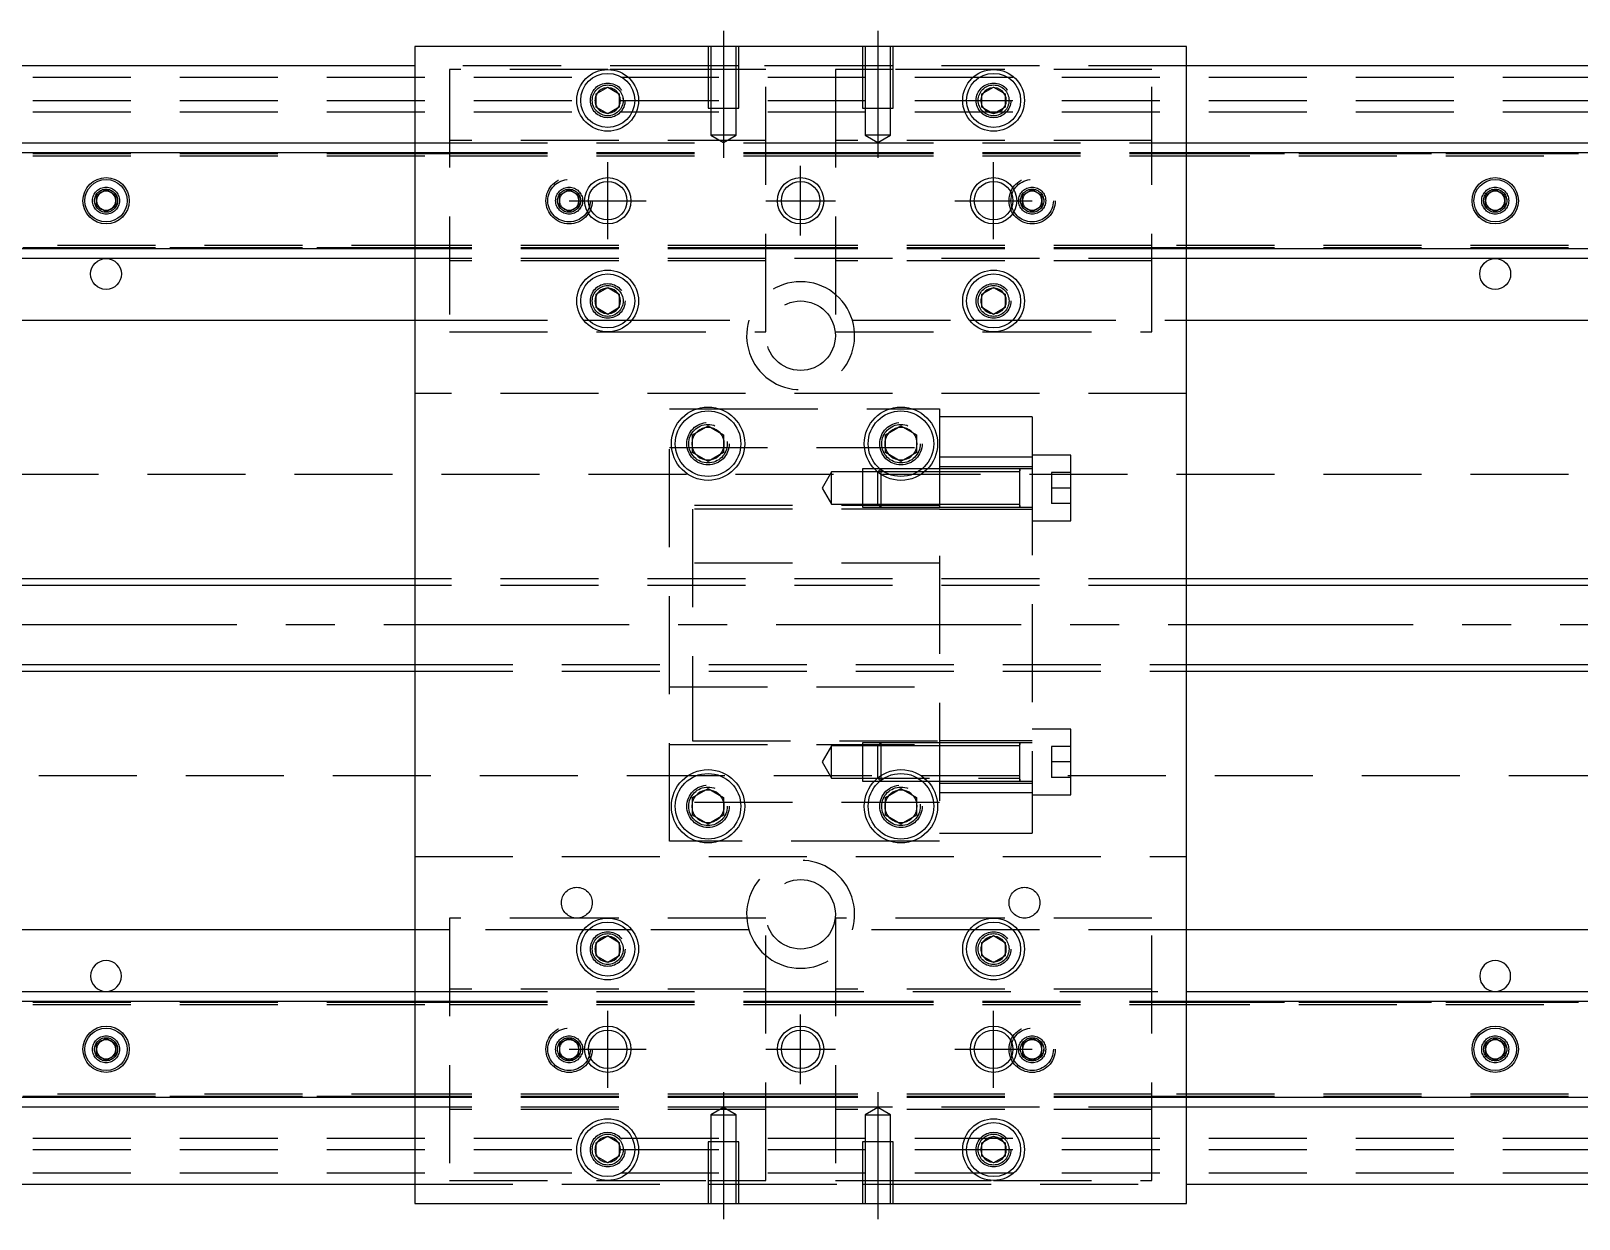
# Model space of a CAD drawing. Extents: x -10 to 776, y -261 to 77.
# Drawn here: x 190.3 to 390.9, y -77 to 77 of the extents above; entities that cross this region are included whole.
import ezdxf

# ---------------------------------------------------------------- set-up
doc = ezdxf.new("R2010")
doc.units = 0
doc.linetypes.add('CENTER', pattern=[50.8, 31.75, -6.35, 6.35, -6.35])
doc.linetypes.add('DASHED', pattern=[19.05, 12.7, -6.35])
doc.layers.get('0').update_dxf_attribs({"linetype": 'CONTINUOUS'})
doc.layers.add('CENTER', color=1, linetype='CENTER')

msp = doc.modelspace()

# ---------------------------------------------------------------- linework, layer by layer
at = {"color": 7, "linetype": 'CONTINUOUS'}
for p, q in [((340, 75), (240, 75)), ((240, 75), (240, -75)), ((340, -75), (340, 75)), ((240, 72.5), (0, 72.5)), ((580, 72.5), (340, 72.5)), ((263.5, 68.866026), (265, 69.73205)), ((263.5, 67.133974), (263.5, 68.866026)), ((265, 69.73205), (266.5, 68.866026)), ((266.5, 68.866026), (266.5, 67.133974)), ((313.5, 68.866026), (315, 69.73205)), ((313.5, 67.133974), (313.5, 68.866026)), ((315, 69.73205), (316.5, 68.866026)), ((316.5, 68.866026), (316.5, 67.133974)), ((265, 66.26795), (263.5, 67.133974)), ((266.5, 67.133974), (265, 66.26795)), ((315, 66.26795), (313.5, 67.133974)), ((316.5, 67.133974), (315, 66.26795)), ((0, 62.5), (240, 62.5)), ((340, 62.5), (580, 62.5)), ((0, 61.247728), (240, 61.247728)), ((340, 61.247728), (580, 61.247728)), ((198.75, 55.721688), (200, 56.443376)), ((200, 56.443376), (201.25, 55.721688)), ((378.75, 55.721688), (380, 56.443376)), ((380, 56.443376), (381.25, 55.721688)), ((198.75, 54.278312), (198.75, 55.721688)), ((200, 53.556624), (198.75, 54.278312)), ((201.25, 54.278312), (200, 53.556624)), ((201.25, 55.721688), (201.25, 54.278312)), ((378.75, 54.278312), (378.75, 55.721688)), ((380, 53.556624), (378.75, 54.278312)), ((381.25, 54.278312), (380, 53.556624)), ((381.25, 55.721688), (381.25, 54.278312)), ((240, 48.752272), (0, 48.752272)), ((580, 48.752272), (340, 48.752272)), ((240, 47.5), (0, 47.5)), ((580, 47.5), (340, 47.5)), ((263.5, 42.866026), (265, 43.73205)), ((263.5, 41.133974), (263.5, 42.866026)), ((265, 43.73205), (266.5, 42.866026)), ((266.5, 42.866026), (266.5, 41.133974)), ((313.5, 42.866026), (315, 43.73205)), ((313.5, 41.133974), (313.5, 42.866026)), ((315, 43.73205), (316.5, 42.866026)), ((316.5, 42.866026), (316.5, 41.133974)), ((265, 40.26795), (263.5, 41.133974)), ((266.5, 41.133974), (265, 40.26795)), ((315, 40.26795), (313.5, 41.133974)), ((316.5, 41.133974), (315, 40.26795)), ((176.708204, 39.5), (240, 39.5)), ((340, 39.5), (403.291796, 39.5)), ((276, 24.6547), (278, 25.809402)), ((276, 22.3453), (276, 24.6547)), ((278, 25.809402), (280, 24.6547)), ((280, 24.6547), (280, 22.3453)), ((301, 24.6547), (303, 25.809402)), ((301, 22.3453), (301, 24.6547)), ((303, 25.809402), (305, 24.6547)), ((305, 24.6547), (305, 22.3453)), ((278, 21.190598), (276, 22.3453)), ((280, 22.3453), (278, 21.190598)), ((303, 21.190598), (301, 22.3453)), ((305, 22.3453), (303, 21.190598)), ((240, 6), (60.5, 6)), ((530, 6), (340, 6)), ((60.5, -6), (240, -6)), ((340, -6), (530, -6)), ((276, -22.3453), (278, -21.190598)), ((278, -21.190598), (280, -22.3453)), ((301, -22.3453), (303, -21.190598)), ((303, -21.190598), (305, -22.3453)), ((276, -24.6547), (276, -22.3453)), ((280, -22.3453), (280, -24.6547)), ((301, -24.6547), (301, -22.3453)), ((305, -22.3453), (305, -24.6547)), ((278, -25.809402), (276, -24.6547)), ((280, -24.6547), (278, -25.809402)), ((303, -25.809402), (301, -24.6547)), ((305, -24.6547), (303, -25.809402)), ((240, -39.5), (176.708204, -39.5)), ((403.291796, -39.5), (340, -39.5)), ((263.5, -41.133974), (265, -40.26795)), ((263.5, -42.866026), (263.5, -41.133974)), ((265, -40.26795), (266.5, -41.133974)), ((266.5, -41.133974), (266.5, -42.866026)), ((313.5, -41.133974), (315, -40.26795)), ((313.5, -42.866026), (313.5, -41.133974)), ((315, -40.26795), (316.5, -41.133974)), ((316.5, -41.133974), (316.5, -42.866026)), ((265, -43.73205), (263.5, -42.866026)), ((266.5, -42.866026), (265, -43.73205)), ((315, -43.73205), (313.5, -42.866026)), ((316.5, -42.866026), (315, -43.73205)), ((0, -47.5), (240, -47.5)), ((340, -47.5), (580, -47.5)), ((0, -48.752272), (240, -48.752272)), ((340, -48.752272), (580, -48.752272)), ((198.75, -54.278312), (200, -53.556624)), ((200, -53.556624), (201.25, -54.278312)), ((378.75, -54.278312), (380, -53.556624)), ((380, -53.556624), (381.25, -54.278312)), ((198.75, -55.721688), (198.75, -54.278312)), ((200, -56.443376), (198.75, -55.721688)), ((201.25, -55.721688), (200, -56.443376)), ((201.25, -54.278312), (201.25, -55.721688)), ((378.75, -55.721688), (378.75, -54.278312)), ((380, -56.443376), (378.75, -55.721688)), ((381.25, -55.721688), (380, -56.443376)), ((381.25, -54.278312), (381.25, -55.721688)), ((240, -61.247728), (0, -61.247728)), ((580, -61.247728), (340, -61.247728)), ((240, -62.5), (0, -62.5)), ((580, -62.5), (340, -62.5)), ((263.5, -67.133974), (265, -66.26795)), ((263.5, -68.866026), (263.5, -67.133974)), ((265, -66.26795), (266.5, -67.133974)), ((266.5, -67.133974), (266.5, -68.866026)), ((313.5, -67.133974), (315, -66.26795)), ((313.5, -68.866026), (313.5, -67.133974)), ((315, -66.26795), (316.5, -67.133974)), ((316.5, -67.133974), (316.5, -68.866026)), ((265, -69.73205), (263.5, -68.866026)), ((266.5, -68.866026), (265, -69.73205)), ((315, -69.73205), (313.5, -68.866026)), ((316.5, -68.866026), (315, -69.73205)), ((0, -72.5), (240, -72.5)), ((340, -72.5), (580, -72.5)), ((240, -75), (340, -75))]:
    msp.add_line(p, q, dxfattribs=at)
at = {"color": 3, "linetype": 'DASHED'}
for p, q in [((278.000006, 75), (278.000006, 67)), ((278.35, 75), (278.35, 67)), ((281.65, 67), (281.65, 75)), ((281.999994, 67), (281.999994, 75)), ((298.000006, 75), (298.000006, 67)), ((298.35, 75), (298.35, 67)), ((301.65, 67), (301.65, 75)), ((301.999994, 67), (301.999994, 75)), ((278.000006, 72.5), (240, 72.5)), ((281.999994, 72.5), (278.000006, 72.5)), ((298.000006, 72.5), (281.999994, 72.5)), ((301.999994, 72.5), (298.000006, 72.5)), ((340, 72.5), (301.999994, 72.5)), ((0, 71), (580, 71)), ((265, 72), (244.5, 72)), ((244.5, 72), (244.5, 38)), ((278.000006, 72), (265, 72)), ((281.999994, 72), (278.000006, 72)), ((285.5, 72), (281.999994, 72)), ((285.5, 38), (285.5, 72)), ((298.000006, 72), (294.5, 72)), ((294.5, 72), (294.5, 38)), ((301.999994, 72), (298.000006, 72)), ((315, 72), (301.999994, 72)), ((335.5, 72), (315, 72)), ((335.5, 38), (335.5, 72)), ((266.973226, 68.326156), (267, 68)), ((313, 68), (313.023172, 68.30356)), ((0, 68), (580, 68)), ((0, 66.5), (580, 66.5)), ((278.000006, 67), (281.999994, 67)), ((278.35, 67), (278.35, 63.5)), ((281.65, 63.5), (281.65, 67)), ((298.000006, 67), (301.999994, 67)), ((298.35, 67), (298.35, 63.5)), ((301.65, 63.5), (301.65, 67)), ((240, 62.5), (244.5, 62.5)), ((285.5, 62.8), (244.5, 62.8)), ((244.5, 62.5), (285.5, 62.5)), ((281.65, 63.5), (278.35, 63.5)), ((278.35, 63.5), (280, 62.547372)), ((280, 62.547372), (281.65, 63.5)), ((285.5, 62.5), (294.5, 62.5)), ((335.5, 62.8), (294.5, 62.8)), ((294.5, 62.5), (340, 62.5)), ((301.65, 63.5), (298.35, 63.5)), ((298.35, 63.5), (300, 62.547372)), ((300, 62.547372), (301.65, 63.5)), ((0, 61.1147), (240, 61.1147)), ((0, 61.1), (244.5, 61.1)), ((0, 60.8), (244.5, 60.8)), ((240, 61.247728), (244.5, 61.247728)), ((240, 61.1147), (244.5, 61.1147)), ((244.5, 61.247728), (285.5, 61.247728)), ((244.5, 61.1147), (285.5, 61.1147)), ((244.5, 61.1), (285.5, 61.1)), ((244.5, 60.8), (285.5, 60.8)), ((285.5, 61.247728), (294.5, 61.247728)), ((285.5, 61.1147), (294.5, 61.1147)), ((285.5, 61.1), (294.5, 61.1)), ((285.5, 60.8), (294.5, 60.8)), ((294.5, 61.247728), (335.5, 61.247728)), ((294.5, 61.1147), (335.5, 61.1147)), ((294.5, 61.1), (335.5, 61.1)), ((294.5, 60.8), (335.5, 60.8)), ((335.5, 61.247728), (340, 61.247728)), ((335.5, 61.1147), (340, 61.1147)), ((335.5, 61.1), (580, 61.1)), ((335.5, 60.8), (580, 60.8)), ((340, 61.1147), (580, 61.1147)), ((258.75, 55.721688), (260, 56.443376)), ((260, 56.443376), (261.25, 55.721688)), ((318.75, 55.721688), (320, 56.443376)), ((320, 56.443376), (321.25, 55.721688)), ((201.477374, 55.25955), (201.5, 55)), ((258.75, 54.278312), (258.75, 55.721688)), ((260, 53.556624), (258.75, 54.278312)), ((261.25, 54.278312), (260, 53.556624)), ((261.25, 55.721688), (261.25, 54.278312)), ((261.477374, 55.25955), (261.5, 55)), ((318.75, 54.278312), (318.75, 55.721688)), ((320, 53.556624), (318.75, 54.278312)), ((321.25, 54.278312), (320, 53.556624)), ((321.25, 55.721688), (321.25, 54.278312)), ((321.477374, 55.25955), (321.5, 55)), ((381.477374, 55.25955), (381.5, 55)), ((244.5, 49.2), (0, 49.2)), ((244.5, 48.9), (0, 48.9)), ((240, 48.8853), (0, 48.8853)), ((244.5, 48.8853), (240, 48.8853)), ((244.5, 48.752272), (240, 48.752272)), ((285.5, 49.2), (244.5, 49.2)), ((285.5, 48.9), (244.5, 48.9)), ((285.5, 48.8853), (244.5, 48.8853)), ((285.5, 48.752272), (244.5, 48.752272)), ((294.5, 49.2), (285.5, 49.2)), ((294.5, 48.9), (285.5, 48.9)), ((294.5, 48.8853), (285.5, 48.8853)), ((294.5, 48.752272), (285.5, 48.752272)), ((335.5, 49.2), (294.5, 49.2)), ((335.5, 48.9), (294.5, 48.9)), ((335.5, 48.8853), (294.5, 48.8853)), ((335.5, 48.752272), (294.5, 48.752272)), ((580, 49.2), (335.5, 49.2)), ((580, 48.9), (335.5, 48.9)), ((340, 48.8853), (335.5, 48.8853)), ((340, 48.752272), (335.5, 48.752272)), ((580, 48.8853), (340, 48.8853)), ((244.5, 47.5), (240, 47.5)), ((285.5, 47.5), (244.5, 47.5)), ((285.5, 47.2), (244.5, 47.2)), ((340, 47.5), (285.5, 47.5)), ((335.5, 47.2), (294.5, 47.2)), ((263, 42), (263.030168, 42.346066)), ((313, 42), (313.030168, 42.346066)), ((240, 39.5), (244.5, 39.5)), ((244.5, 39.5), (261.877502, 39.5)), ((261.877502, 39.5), (262.55051, 39.5)), ((262.55051, 39.5), (267.44949, 39.5)), ((267.44949, 39.5), (268.122498, 39.5)), ((268.122498, 39.5), (283.291796, 39.5)), ((296.708204, 39.5), (311.877502, 39.5)), ((311.877502, 39.5), (312.55051, 39.5)), ((312.55051, 39.5), (317.44949, 39.5)), ((317.44949, 39.5), (318.122498, 39.5)), ((318.122498, 39.5), (340, 39.5)), ((244.5, 38), (265, 38)), ((265, 38), (285.5, 38)), ((294.5, 38), (315, 38)), ((315, 38), (335.5, 38)), ((340, 30), (240, 30)), ((273, 28), (276.47931, 28)), ((273, -28), (273, 28)), ((276.47931, 28), (279.52069, 28)), ((279.52069, 28), (301.47931, 28)), ((301.47931, 28), (304.52069, 28)), ((304.52069, 28), (308, 28)), ((308, 28), (308, -28)), ((320, 27), (308, 27)), ((320, 27), (320, 21.748564)), ((273, 23), (308, 23)), ((280.483582, 23.786038), (280.5, 23.5)), ((300.5, 23.5), (300.518502, 23.803588)), ((298, 20.253516), (298, 15.253526)), ((299.532604, 20.253516), (298, 20.253516)), ((300.25722, 20.253516), (299.532604, 20.253516)), ((300.33547, 20.18899), (300, 19.85352)), ((300.4, 20.253518), (300.25722, 20.253516)), ((300.4, 20.25352), (300.33547, 20.18899)), ((300.4, 20.25352), (300.4, 20.13808)), ((305.742786, 20.25352), (300.4, 20.25352)), ((305.74278, 20.253516), (300.4, 20.253518)), ((300.4, 20.13808), (300.4, 19.524764)), ((306.467402, 20.25352), (305.742786, 20.25352)), ((308, 20.253516), (306.467396, 20.253516)), ((308, 20.25352), (306.467402, 20.25352)), ((320, 21.748564), (308, 21.748564)), ((320, 20.50352), (308, 20.50352)), ((318.405, 20.25352), (308, 20.25352)), ((320, 20.25352), (318.395, 20.25352)), ((318.4, 15.253516), (318.4, 20.253526)), ((318.4, 19.85352), (318.4, 20.253526)), ((318.4, 15.253516), (318.4, 20.253526)), ((318.4, 19.996122), (318.4, 20.25352)), ((318.4, 20.25352), (318.4, 19.996072)), ((325, 22.00352), (320, 22.00352)), ((320, 21.748564), (320, -21.748564)), ((325, 13.50352), (325, 22.00352)), ((580, 19.5), (76.969694, 19.5)), ((294, 19.85352), (292.787564, 17.75352)), ((294, 15.65352), (294, 19.85352)), ((298, 19.85352), (294, 19.85352)), ((300, 19.85352), (298, 19.85352)), ((300, 19.81727), (300, 19.85352)), ((300.816954, 19.85352), (300, 19.85352)), ((300, 15.65352), (300, 19.81727)), ((300.4, 19.524764), (300.4, 15.25352)), ((305.183046, 19.85352), (300.816954, 19.85352)), ((306.04396, 19.85352), (305.183046, 19.85352)), ((308, 19.85352), (306.04396, 19.85352)), ((318.4, 19.85352), (308, 19.85352)), ((318.4, 15.51097), (318.4, 19.996122)), ((318.4, 15.65352), (318.4, 19.85352)), ((322.5, 19.75352), (322.5, 17.75352)), ((325, 19.75352), (322.5, 19.75352)), ((292.787564, 17.75352), (294, 15.65352)), ((322.5, 17.75352), (322.5, 15.75352)), ((325, 17.75352), (322.5, 17.75352)), ((308, 15.5), (273, 15.5)), ((276, 15), (276, -15)), ((308, 15), (276, 15)), ((294, 15.65352), (298, 15.65352)), ((298, 15.65352), (300, 15.65352)), ((298, 15.253526), (300.4, 15.253524)), ((300, 15.65352), (308, 15.65352)), ((300, 15.65352), (300.4, 15.25352)), ((300.4, 15.25352), (308, 15.25352)), ((308, 15.65352), (318.4, 15.65352)), ((308, 15.25352), (318.405, 15.25352)), ((308, 15.00352), (320, 15.00352)), ((318.395, 15.25352), (320, 15.25352)), ((318.4, 15.253516), (318.4, 15.65352)), ((318.4, 15.510988), (318.4, 15.25352)), ((318.4, 15.25352), (318.4, 15.51097)), ((325, 15.75352), (322.5, 15.75352)), ((320, 13.50352), (325, 13.50352)), ((308, 8), (273, 8)), ((340, 6), (240, 6)), ((340, 5.125), (240, 5.125)), ((240, -5.125), (340, -5.125)), ((240, -6), (340, -6)), ((273, -8), (308, -8)), ((325, -13.50352), (320, -13.50352)), ((325, -22.00352), (325, -13.50352)), ((273, -15.5), (308, -15.5)), ((276, -15), (308, -15)), ((294, -15.65352), (292.787564, -17.75352)), ((294, -19.85352), (294, -15.65352)), ((298, -15.65352), (294, -15.65352)), ((298, -15.253526), (298, -20.253516)), ((300.399994, -15.253526), (298, -15.253526)), ((300, -15.65352), (298, -15.65352)), ((300.4, -15.25352), (300, -15.65352)), ((300, -19.85352), (300, -15.65352)), ((308, -15.65352), (300, -15.65352)), ((308, -15.253526), (300.399994, -15.253526)), ((300.4, -15.25352), (300.4, -19.524764)), ((308, -15.25352), (300.4, -15.25352)), ((320, -15.00352), (308, -15.00352)), ((318.405, -15.25352), (308, -15.25352)), ((318.4, -15.65352), (308, -15.65352)), ((320, -15.25352), (318.395, -15.25352)), ((318.4, -20.253526), (318.4, -15.253516)), ((318.4, -20.25267), (318.4, -15.253516)), ((318.4, -15.51092), (318.4, -15.25352)), ((318.4, -15.25352), (318.4, -15.51097)), ((318.4, -19.996072), (318.4, -15.51092)), ((322.5, -15.75352), (322.5, -17.75352)), ((325, -15.75352), (322.5, -15.75352)), ((292.787564, -17.75352), (294, -19.85352)), ((322.5, -17.75352), (322.5, -19.75352)), ((325, -17.75352), (322.5, -17.75352)), ((76.969694, -19.5), (580, -19.5)), ((294, -19.85352), (318.4, -19.85352)), ((300, -19.85352), (300.33547, -20.18899)), ((300.4, -19.524764), (300.4, -20.13808)), ((318.4, -19.996054), (318.4, -20.25352)), ((318.4, -20.25352), (318.4, -19.996072)), ((325, -19.75352), (322.5, -19.75352)), ((298, -20.253516), (299.532604, -20.253516)), ((299.532604, -20.253516), (300.25722, -20.253516)), ((300.25722, -20.253516), (300.399994, -20.253516)), ((300.33547, -20.18899), (300.4, -20.25352)), ((300.4, -20.13808), (300.4, -20.25352)), ((300.4, -20.25352), (305.742786, -20.25352)), ((305.742786, -20.25352), (306.467402, -20.25352)), ((306.467396, -20.253516), (308, -20.253516)), ((306.467402, -20.25352), (308, -20.25352)), ((308, -20.25352), (318.405, -20.25352)), ((308, -20.50352), (320, -20.50352)), ((320, -21.748564), (308, -21.748564)), ((320, -21.748564), (308, -21.748564)), ((318.395, -20.25352), (320, -20.25352)), ((318.4, -20.253526), (318.4, -20.25267)), ((320, -21.748564), (320, -27)), ((320, -22.00352), (325, -22.00352)), ((308, -23), (273, -23)), ((275.5, -23.5), (275.518502, -23.196412)), ((305.483582, -23.213962), (305.5, -23.5)), ((276.47931, -28), (273, -28)), ((279.52069, -28), (276.47931, -28)), ((301.47931, -28), (279.52069, -28)), ((304.52069, -28), (301.47931, -28)), ((308, -28), (304.52069, -28)), ((308, -27), (320, -27)), ((240, -30), (340, -30)), ((244.5, -38), (244.5, -72)), ((265, -38), (244.5, -38)), ((285.5, -38), (265, -38)), ((285.5, -72), (285.5, -38)), ((315, -38), (294.5, -38)), ((294.5, -38), (294.5, -72)), ((335.5, -38), (315, -38)), ((335.5, -72), (335.5, -38)), ((244.5, -39.5), (240, -39.5)), ((261.877502, -39.5), (244.5, -39.5)), ((262.55051, -39.5), (261.877502, -39.5)), ((267.44949, -39.5), (262.55051, -39.5)), ((268.122498, -39.5), (267.44949, -39.5)), ((283.291796, -39.5), (268.122498, -39.5)), ((311.877502, -39.5), (296.708204, -39.5)), ((312.55051, -39.5), (311.877502, -39.5)), ((317.44949, -39.5), (312.55051, -39.5)), ((318.122498, -39.5), (317.44949, -39.5)), ((340, -39.5), (318.122498, -39.5)), ((263, -42), (263.030168, -41.653934)), ((316.973226, -41.673844), (317, -42)), ((240, -47.5), (244.5, -47.5)), ((285.5, -47.2), (244.5, -47.2)), ((244.5, -47.5), (285.5, -47.5)), ((285.5, -47.5), (340, -47.5)), ((335.5, -47.2), (294.5, -47.2)), ((0, -48.8853), (240, -48.8853)), ((0, -48.9), (244.5, -48.9)), ((0, -49.2), (244.5, -49.2)), ((240, -48.752272), (244.5, -48.752272)), ((240, -48.8853), (244.5, -48.8853)), ((244.5, -48.752272), (285.5, -48.752272)), ((244.5, -48.8853), (285.5, -48.8853)), ((244.5, -48.9), (285.5, -48.9)), ((244.5, -49.2), (285.5, -49.2)), ((285.5, -48.752272), (294.5, -48.752272)), ((285.5, -48.8853), (294.5, -48.8853)), ((285.5, -48.9), (294.5, -48.9)), ((285.5, -49.2), (294.5, -49.2)), ((294.5, -48.752272), (335.5, -48.752272)), ((294.5, -48.8853), (335.5, -48.8853)), ((294.5, -48.9), (335.5, -48.9)), ((294.5, -49.2), (335.5, -49.2)), ((335.5, -48.752272), (340, -48.752272)), ((335.5, -48.8853), (340, -48.8853)), ((335.5, -48.9), (580, -48.9)), ((335.5, -49.2), (580, -49.2)), ((340, -48.8853), (580, -48.8853)), ((260, -53.556624), (258.75, -54.278312)), ((261.25, -54.278312), (260, -53.556624)), ((320, -53.556624), (318.75, -54.278312)), ((321.25, -54.278312), (320, -53.556624)), ((201.477374, -54.74045), (201.5, -55)), ((258.75, -54.278312), (258.75, -55.721688)), ((258.75, -55.721688), (260, -56.443376)), ((260, -56.443376), (261.25, -55.721688)), ((261.25, -55.721688), (261.25, -54.278312)), ((261.477374, -55.25955), (261.5, -55)), ((318.75, -54.278312), (318.75, -55.721688)), ((318.75, -55.721688), (320, -56.443376)), ((320, -56.443376), (321.25, -55.721688)), ((321.25, -55.721688), (321.25, -54.278312)), ((321.477374, -55.25955), (321.5, -55)), ((381.477374, -54.74045), (381.5, -55)), ((244.5, -60.8), (0, -60.8)), ((244.5, -61.1), (0, -61.1)), ((240, -61.1147), (0, -61.1147)), ((244.5, -61.1147), (240, -61.1147)), ((244.5, -61.247728), (240, -61.247728)), ((285.5, -60.8), (244.5, -60.8)), ((285.5, -61.1), (244.5, -61.1)), ((285.5, -61.1147), (244.5, -61.1147)), ((285.5, -61.247728), (244.5, -61.247728)), ((294.5, -60.8), (285.5, -60.8)), ((294.5, -61.1), (285.5, -61.1)), ((294.5, -61.1147), (285.5, -61.1147)), ((294.5, -61.247728), (285.5, -61.247728)), ((335.5, -60.8), (294.5, -60.8)), ((335.5, -61.1), (294.5, -61.1)), ((335.5, -61.1147), (294.5, -61.1147)), ((335.5, -61.247728), (294.5, -61.247728)), ((580, -60.8), (335.5, -60.8)), ((580, -61.1), (335.5, -61.1)), ((340, -61.1147), (335.5, -61.1147)), ((340, -61.247728), (335.5, -61.247728)), ((580, -61.1147), (340, -61.1147)), ((244.5, -62.5), (240, -62.5)), ((285.5, -62.5), (244.5, -62.5)), ((285.5, -62.8), (244.5, -62.8)), ((280, -62.547372), (278.35, -63.5)), ((278.35, -63.5), (280, -63.5)), ((278.35, -63.5), (278.35, -67)), ((281.65, -63.5), (280, -62.547372)), ((280, -63.5), (281.65, -63.5)), ((281.65, -67), (281.65, -63.5)), ((294.5, -62.5), (285.5, -62.5)), ((340, -62.5), (294.5, -62.5)), ((335.5, -62.8), (294.5, -62.8)), ((300, -62.547372), (298.35, -63.5)), ((298.35, -63.5), (300, -63.5)), ((298.35, -63.5), (298.35, -67)), ((301.65, -63.5), (300, -62.547372)), ((300, -63.5), (301.65, -63.5)), ((301.65, -67), (301.65, -63.5)), ((0, -66.5), (580, -66.5)), ((0, -68), (580, -68)), ((263, -68), (263.023172, -67.69644)), ((281.999994, -67), (278.000006, -67)), ((278.000006, -67), (278.000006, -75)), ((278.35, -67), (278.35, -75)), ((281.65, -75), (281.65, -67)), ((281.999994, -75), (281.999994, -67)), ((301.999994, -67), (298.000006, -67)), ((298.000006, -67), (298.000006, -75)), ((298.35, -67), (298.35, -75)), ((301.65, -75), (301.65, -67)), ((301.999994, -75), (301.999994, -67)), ((316.973226, -67.673844), (317, -68)), ((0, -71), (580, -71)), ((244.5, -72), (265, -72)), ((265, -72), (278.000006, -72)), ((278.000006, -72), (281.999994, -72)), ((281.999994, -72), (285.5, -72)), ((294.5, -72), (298.000006, -72)), ((298.000006, -72), (301.999994, -72)), ((301.999994, -72), (315, -72)), ((315, -72), (335.5, -72)), ((240, -72.5), (278.000006, -72.5)), ((278.000006, -72.5), (281.999994, -72.5)), ((281.999994, -72.5), (298.000006, -72.5)), ((298.000006, -72.5), (301.999994, -72.5)), ((301.999994, -72.5), (340, -72.5))]:
    msp.add_line(p, q, dxfattribs=at)
at = {"color": 3, "linetype": 'CONTINUOUS'}
for p, q in [((240, 5.125), (60.5, 5.125)), ((530, 5.125), (340, 5.125)), ((60.5, -5.125), (240, -5.125)), ((340, -5.125), (530, -5.125))]:
    msp.add_line(p, q, dxfattribs=at)
at = {"color": 7, "linetype": 'CONTINUOUS'}
for centre, radius in [((265, 68), 4), ((265, 68), 3.5), ((315, 68), 4), ((315, 68), 3.5), ((200, 55), 3), ((200, 55), 2.75), ((265, 55), 2.5), ((290, 55), 3), ((290, 55), 2.5), ((315, 55), 2.5), ((380, 55), 3), ((380, 55), 2.75), ((200, 45.5), 2), ((380, 45.5), 2), ((265, 42), 4), ((265, 42), 3.5), ((315, 42), 4), ((315, 42), 3.5), ((278, 23.5), 4.75), ((303, 23.5), 4.75), ((278, 23.5), 4.25), ((303, 23.5), 4.25), ((278, -23.5), 4.75), ((278, -23.5), 4.25), ((303, -23.5), 4.75), ((303, -23.5), 4.25), ((265, -42), 4), ((315, -42), 4), ((265, -42), 3.5), ((315, -42), 3.5), ((200, -55), 3), ((290, -55), 3), ((380, -55), 3), ((200, -55), 2.75), ((265, -55), 2.5), ((290, -55), 2.5), ((315, -55), 2.5), ((380, -55), 2.75), ((265, -68), 4), ((315, -68), 4), ((265, -68), 3.5), ((315, -68), 3.5)]:
    msp.add_circle(centre, radius, dxfattribs=at)
at = {"color": 3, "linetype": 'DASHED'}
for centre, radius in [((265, 68), 2.25), ((315, 68), 2.25), ((265, 68), 2), ((315, 68), 2), ((200, 55), 1.75), ((200, 55), 1.5), ((260, 55), 3), ((260, 55), 2.75), ((260, 55), 1.75), ((260, 55), 1.5), ((320, 55), 3), ((320, 55), 2.75), ((320, 55), 1.75), ((320, 55), 1.5), ((380, 55), 1.75), ((380, 55), 1.5), ((265, 42), 2.25), ((315, 42), 2.25), ((265, 42), 2), ((315, 42), 2), ((290, 37.5), 4.5), ((278, 23.5), 2.75), ((303, 23.5), 2.75), ((278, 23.5), 2.5), ((303, 23.5), 2.5), ((278, -23.5), 2.75), ((278, -23.5), 2.5), ((303, -23.5), 2.75), ((303, -23.5), 2.5), ((261, -36), 2), ((290, -37.5), 4.5), ((319, -36), 2), ((265, -42), 2.25), ((265, -42), 2), ((315, -42), 2.25), ((315, -42), 2), ((260, -55), 3), ((320, -55), 3), ((200, -55), 1.75), ((200, -55), 1.5), ((260, -55), 2.75), ((260, -55), 1.75), ((260, -55), 1.5), ((320, -55), 2.75), ((320, -55), 1.75), ((320, -55), 1.5), ((380, -55), 1.75), ((380, -55), 1.5), ((265, -68), 2.25), ((265, -68), 2), ((315, -68), 2.25), ((315, -68), 2)]:
    msp.add_circle(centre, radius, dxfattribs=at)
at = {"color": 3, "linetype": 'CONTINUOUS'}
for centre in [(265, 55), (315, 55), (265, -55), (315, -55)]:
    msp.add_circle(centre, 3, dxfattribs=at)
at = {"color": 7, "linetype": 'CONTINUOUS'}
for centre, radius, start, end in [((265, 68), 1.65, 155.380023, 180), ((265, 68), 1.65, 144.619977, 155.380023), ((265, 68), 1.65, 95.380023, 144.619977), ((265, 68), 1.65, 84.619977, 95.380023), ((265, 68), 1.65, 35.380023, 84.619977), ((265, 68), 1.65, 24.619977, 35.380023), ((265, 68), 1.65, 335.380023, 24.619977), ((315, 68), 1.65, 155.380023, 180), ((315, 68), 1.65, 144.619977, 155.380023), ((315, 68), 1.65, 95.380023, 144.619977), ((315, 68), 1.65, 84.619977, 95.380023), ((315, 68), 1.65, 35.380023, 84.619977), ((315, 68), 1.65, 24.619977, 35.380023), ((315, 68), 1.65, 335.380023, 24.619977), ((265, 68), 1.65, 180, 204.619977), ((265, 68), 1.65, 204.619977, 215.380023), ((265, 68), 1.65, 215.380023, 264.619977), ((265, 68), 1.65, 264.619977, 275.380023), ((265, 68), 1.65, 275.380023, 324.619977), ((265, 68), 1.65, 324.619977, 335.380023), ((315, 68), 1.65, 180, 204.619977), ((315, 68), 1.65, 204.619977, 215.380023), ((315, 68), 1.65, 215.380023, 264.619977), ((315, 68), 1.65, 264.619977, 275.380023), ((315, 68), 1.65, 275.380023, 324.619977), ((315, 68), 1.65, 324.619977, 335.380023), ((200, 55), 1.25, 60, 120), ((380, 55), 1.25, 60, 120), ((200, 55), 1.25, 120, 180), ((200, 55), 1.25, 180, 240), ((200, 55), 1.25, 0, 60), ((200, 55), 1.25, 300, 0), ((380, 55), 1.25, 120, 180), ((380, 55), 1.25, 180, 240), ((380, 55), 1.25, 0, 60), ((380, 55), 1.25, 300, 0), ((200, 55), 1.25, 240, 300), ((380, 55), 1.25, 240, 300), ((265, 42), 1.65, 155.380023, 180), ((265, 42), 1.65, 144.619977, 155.380023), ((265, 42), 1.65, 95.380023, 144.619977), ((265, 42), 1.65, 84.619977, 95.380023), ((265, 42), 1.65, 35.380023, 84.619977), ((265, 42), 1.65, 24.619977, 35.380023), ((265, 42), 1.65, 335.380023, 24.619977), ((315, 42), 1.65, 155.380023, 180), ((315, 42), 1.65, 144.619977, 155.380023), ((315, 42), 1.65, 95.380023, 144.619977), ((315, 42), 1.65, 84.619977, 95.380023), ((315, 42), 1.65, 35.380023, 84.619977), ((315, 42), 1.65, 24.619977, 35.380023), ((315, 42), 1.65, 335.380023, 24.619977), ((265, 42), 1.65, 180, 204.619977), ((265, 42), 1.65, 204.619977, 215.380023), ((265, 42), 1.65, 215.380023, 264.619977), ((265, 42), 1.65, 264.619977, 275.380023), ((265, 42), 1.65, 275.380023, 324.619977), ((265, 42), 1.65, 324.619977, 335.380023), ((315, 42), 1.65, 180, 204.619977), ((315, 42), 1.65, 204.619977, 215.380023), ((315, 42), 1.65, 215.380023, 264.619977), ((315, 42), 1.65, 264.619977, 275.380023), ((315, 42), 1.65, 275.380023, 324.619977), ((315, 42), 1.65, 324.619977, 335.380023), ((278, 23.5), 2.1, 162.24721, 180), ((278, 23.5), 2.1, 137.75279, 162.24721), ((278, 23.5), 2.1, 102.24721, 137.75279), ((278, 23.5), 2.1, 77.75279, 102.24721), ((278, 23.5), 2.1, 42.24721, 77.75279), ((278, 23.5), 2.1, 17.75279, 42.24721), ((278, 23.5), 2.1, 342.24721, 17.75279), ((303, 23.5), 2.1, 162.24721, 180), ((303, 23.5), 2.1, 137.75279, 162.24721), ((303, 23.5), 2.1, 102.24721, 137.75279), ((303, 23.5), 2.1, 77.75279, 102.24721), ((303, 23.5), 2.1, 42.24721, 77.75279), ((303, 23.5), 2.1, 17.75279, 42.24721), ((303, 23.5), 2.1, 342.24721, 17.75279), ((278, 23.5), 2.1, 180, 197.75279), ((278, 23.5), 2.1, 197.75279, 222.24721), ((278, 23.5), 2.1, 222.24721, 257.75279), ((278, 23.5), 2.1, 282.24721, 317.75279), ((278, 23.5), 2.1, 317.75279, 342.24721), ((303, 23.5), 2.1, 180, 197.75279), ((303, 23.5), 2.1, 197.75279, 222.24721), ((303, 23.5), 2.1, 222.24721, 257.75279), ((303, 23.5), 2.1, 282.24721, 317.75279), ((303, 23.5), 2.1, 317.75279, 342.24721), ((278, 23.5), 2.1, 257.75279, 282.24721), ((303, 23.5), 2.1, 257.75279, 282.24721), ((278, -23.5), 2.1, 102.24721, 137.75279), ((278, -23.5), 2.1, 77.75279, 102.24721), ((278, -23.5), 2.1, 42.24721, 77.75279), ((303, -23.5), 2.1, 102.24721, 137.75279), ((303, -23.5), 2.1, 42.24721, 77.75279), ((278, -23.5), 2.1, 162.24721, 180), ((278, -23.5), 2.1, 180, 197.75279), ((278, -23.5), 2.1, 137.75279, 162.24721), ((278, -23.5), 2.1, 17.75279, 42.24721), ((278, -23.5), 2.1, 342.24721, 17.75279), ((303, -23.5), 2.1, 162.24721, 180), ((303, -23.5), 2.1, 180, 197.75279), ((303, -23.5), 2.1, 137.75279, 162.24721), ((303, -23.5), 2.1, 17.75279, 42.24721), ((303, -23.5), 2.1, 342.24721, 17.75279), ((278, -23.5), 2.1, 197.75279, 222.24721), ((278, -23.5), 2.1, 222.24721, 257.75279), ((278, -23.5), 2.1, 257.75279, 282.24721), ((278, -23.5), 2.1, 282.24721, 317.75279), ((278, -23.5), 2.1, 317.75279, 342.24721), ((303, -23.5), 2.1, 197.75279, 222.24721), ((303, -23.5), 2.1, 222.24721, 257.75279), ((303, -23.5), 2.1, 257.75279, 282.24721), ((303, -23.5), 2.1, 282.24721, 317.75279), ((303, -23.5), 2.1, 317.75279, 342.24721), ((265, -42), 1.65, 155.380023, 180), ((265, -42), 1.65, 180, 204.619977), ((265, -42), 1.65, 144.619977, 155.380023), ((265, -42), 1.65, 95.380023, 144.619977), ((265, -42), 1.65, 84.619977, 95.380023), ((265, -42), 1.65, 35.380023, 84.619977), ((265, -42), 1.65, 24.619977, 35.380023), ((265, -42), 1.65, 335.380023, 24.619977), ((315, -42), 1.65, 155.380023, 180), ((315, -42), 1.65, 180, 204.619977), ((315, -42), 1.65, 144.619977, 155.380023), ((315, -42), 1.65, 95.380023, 144.619977), ((315, -42), 1.65, 84.619977, 95.380023), ((315, -42), 1.65, 35.380023, 84.619977), ((315, -42), 1.65, 24.619977, 35.380023), ((315, -42), 1.65, 335.380023, 24.619977), ((200, -45.5), 2, 90, 270), ((200, -45.5), 2, 270, 90), ((265, -42), 1.65, 204.619977, 215.380023), ((265, -42), 1.65, 215.380023, 264.619977), ((265, -42), 1.65, 264.619977, 275.380023), ((265, -42), 1.65, 275.380023, 324.619977), ((265, -42), 1.65, 324.619977, 335.380023), ((315, -42), 1.65, 204.619977, 215.380023), ((315, -42), 1.65, 215.380023, 264.619977), ((315, -42), 1.65, 264.619977, 275.380023), ((315, -42), 1.65, 275.380023, 324.619977), ((315, -42), 1.65, 324.619977, 335.380023), ((380, -45.5), 2, 90, 270), ((380, -45.5), 2, 270, 90), ((200, -55), 1.25, 120, 180), ((200, -55), 1.25, 60, 120), ((200, -55), 1.25, 0, 60), ((380, -55), 1.25, 120, 180), ((380, -55), 1.25, 60, 120), ((380, -55), 1.25, 0, 60), ((200, -55), 1.25, 180, 240), ((200, -55), 1.25, 240, 300), ((200, -55), 1.25, 300, 0), ((380, -55), 1.25, 180, 240), ((380, -55), 1.25, 240, 300), ((380, -55), 1.25, 300, 0), ((265, -68), 1.65, 155.380023, 180), ((265, -68), 1.65, 180, 204.619977), ((265, -68), 1.65, 144.619977, 155.380023), ((265, -68), 1.65, 95.380023, 144.619977), ((265, -68), 1.65, 84.619977, 95.380023), ((265, -68), 1.65, 35.380023, 84.619977), ((265, -68), 1.65, 24.619977, 35.380023), ((265, -68), 1.65, 335.380023, 24.619977), ((315, -68), 1.65, 155.380023, 180), ((315, -68), 1.65, 180, 204.619977), ((315, -68), 1.65, 144.619977, 155.380023), ((315, -68), 1.65, 95.380023, 144.619977), ((315, -68), 1.65, 84.619977, 95.380023), ((315, -68), 1.65, 35.380023, 84.619977), ((315, -68), 1.65, 24.619977, 35.380023), ((315, -68), 1.65, 335.380023, 24.619977), ((265, -68), 1.65, 204.619977, 215.380023), ((265, -68), 1.65, 215.380023, 264.619977), ((265, -68), 1.65, 264.619977, 275.380023), ((265, -68), 1.65, 275.380023, 324.619977), ((265, -68), 1.65, 324.619977, 335.380023), ((315, -68), 1.65, 204.619977, 215.380023), ((315, -68), 1.65, 215.380023, 264.619977), ((315, -68), 1.65, 264.619977, 275.380023), ((315, -68), 1.65, 275.380023, 324.619977), ((315, -68), 1.65, 324.619977, 335.380023)]:
    msp.add_arc(centre, radius, start, end, dxfattribs=at)
at = {"color": 3, "linetype": 'DASHED'}
for centre, radius, start, end in [((260, 55), 1.25, 60, 120), ((320, 55), 1.25, 60, 120), ((260, 55), 1.25, 120, 180), ((260, 55), 1.25, 180, 240), ((260, 55), 1.25, 0, 60), ((260, 55), 1.25, 300, 0), ((320, 55), 1.25, 120, 180), ((320, 55), 1.25, 180, 240), ((320, 55), 1.25, 0, 60), ((320, 55), 1.25, 300, 0), ((260, 55), 1.25, 240, 300), ((320, 55), 1.25, 240, 300), ((290, 37.5), 7, 16.60155, 163.39845), ((290, 37.5), 7, 163.39845, 16.60155), ((303, -23.5), 2.1, 77.75279, 102.24721), ((290, -37.5), 7, 343.39845, 196.60155), ((290, -37.5), 7, 196.60155, 343.39845), ((260, -55), 1.25, 120, 180), ((260, -55), 1.25, 60, 120), ((260, -55), 1.25, 0, 60), ((320, -55), 1.25, 120, 180), ((320, -55), 1.25, 60, 120), ((320, -55), 1.25, 0, 60), ((260, -55), 1.25, 180, 240), ((260, -55), 1.25, 240, 300), ((260, -55), 1.25, 300, 0), ((320, -55), 1.25, 180, 240), ((320, -55), 1.25, 240, 300), ((320, -55), 1.25, 300, 0)]:
    msp.add_arc(centre, radius, start, end, dxfattribs=at)
at = {"layer": 'CENTER', "color": 1, "linetype": 'CENTER'}
for p, q in [((280, 77), (280, 60.547372)), ((300, 77), (300, 60.547372)), ((265, 50), (265, 60)), ((290, 50.5), (290, 59.5)), ((315, 50), (315, 60)), ((260, 55), (270, 55)), ((285.5, 55), (294.5, 55)), ((310, 55), (320, 55)), ((623.361871, 0), (-10.32213, 0)), ((265, -60), (265, -50)), ((315, -60), (315, -50)), ((290, -59.5), (290, -50.5)), ((260, -55), (270, -55)), ((285.5, -55), (294.5, -55)), ((310, -55), (320, -55)), ((280, -60.547372), (280, -77)), ((300, -60.547372), (300, -77))]:
    msp.add_line(p, q, dxfattribs=at)

doc.saveas('drawing.dxf')
